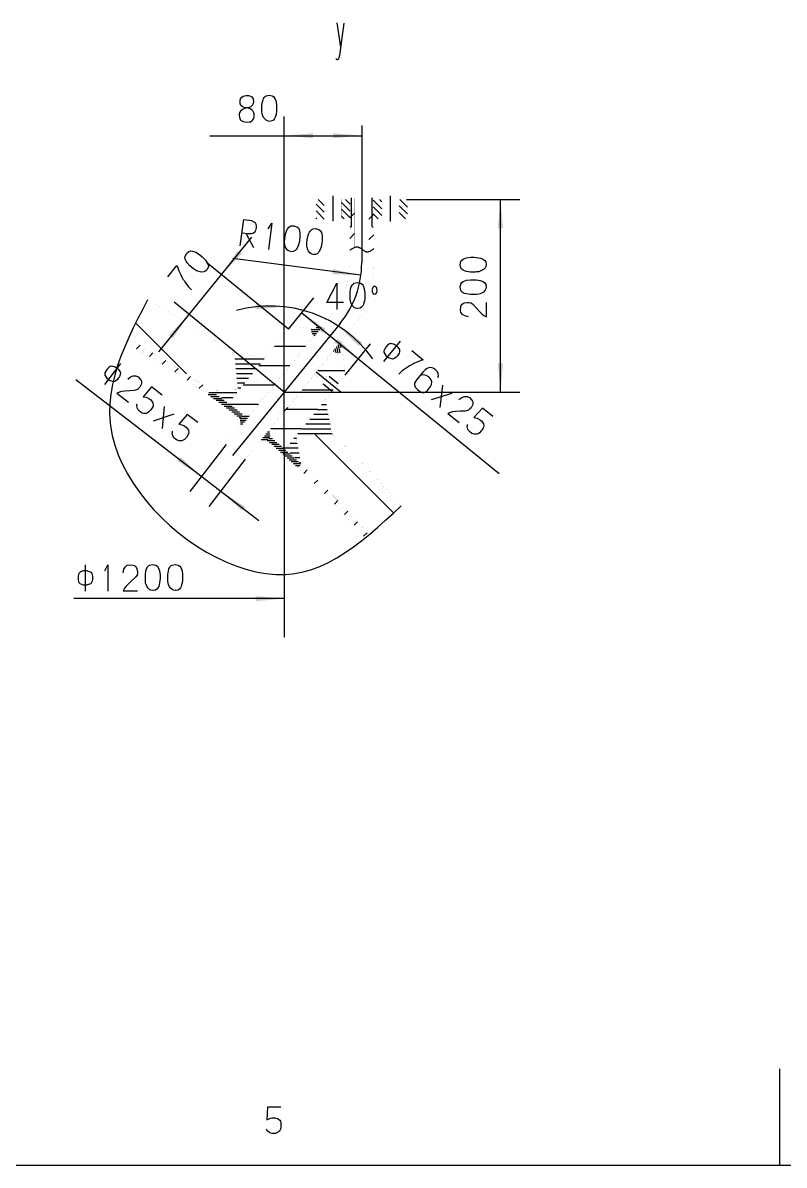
# Model space of a CAD drawing. Extents: x 0 to 8410, y 0 to 11890.
# Drawn here: x 4470 to 5261, y 0 to 1186 of the extents above; entities that cross this region are included whole.
import ezdxf

# ---------------------------------------------------------------- set-up
doc = ezdxf.new("R2010")
doc.units = 0
doc.header["$MEASUREMENT"] = 0
for name, color, linetype in [('6', 7, 'Continuous'), ('7', 7, 'Continuous'), ('8', 7, 'Continuous')]:
    doc.layers.add(name, color=color, linetype=linetype)

# ---------------------------------------------------------------- blocks, each defined once
blk = doc.blocks.new('BLKENT260')
at = {"layer": '6', "color": 1, "linetype": 'Continuous'}
for p, q in [((4868.86, 1002.89), (4986.52, 1002.89)), ((4966.52, 802.886), (4966.52, 1002.89)), ((4947.4, 802.886), (4986.52, 802.886))]:
    blk.add_line(p, q, dxfattribs=at)
at = {"layer": '6', "color": 2, "linetype": 'Continuous'}
for p, q in [((4924.52, 935.015), (4925.22, 938.309)), ((4925.22, 938.309), (4926.2, 939.956)), ((4926.2, 939.956), (4927.74, 940.963)), ((4927.74, 940.963), (4931.1, 942.244)), ((4931.1, 942.244), (4935.58, 942.793)), ((4935.58, 942.793), (4939.22, 942.793)), ((4939.22, 942.793), (4941.18, 942.701)), ((4941.18, 942.701), (4943.7, 942.335)), ((4943.7, 942.335), (4945.52, 941.878)), ((4945.52, 941.878), (4947.34, 941.329)), ((4947.34, 941.329), (4948.74, 940.597)), ((4948.74, 940.597), (4950.28, 939.499)), ((4950.28, 939.499), (4951.12, 937.943)), ((4951.12, 937.943), (4951.68, 935.472)), ((4925.22, 931.904), (4924.52, 935.015)), ((4925.78, 930.989), (4925.22, 931.904)), ((4926.76, 929.982), (4925.78, 930.989)), ((4927.88, 929.342), (4926.76, 929.982)), ((4929.14, 928.701), (4927.88, 929.342)), ((4931.24, 928.061), (4929.14, 928.701)), ((4935.3, 927.512), (4931.24, 928.061)), ((4940.2, 927.512), (4935.3, 927.512)), ((4941.6, 927.603), (4940.2, 927.512)), ((4943.98, 927.786), (4941.6, 927.603)), ((4945.24, 928.244), (4943.98, 927.786)), ((4947.62, 929.342), (4945.24, 928.244)), ((4948.74, 930.074), (4947.62, 929.342)), ((4950.42, 931.904), (4948.74, 930.074)), ((4951.26, 933.276), (4950.42, 931.904)), ((4951.68, 935.106), (4951.26, 933.276)), ((4924.52, 911.682), (4925.22, 914.976)), ((4925.22, 914.976), (4926.2, 916.623)), ((4926.2, 916.623), (4927.74, 917.629)), ((4927.74, 917.629), (4931.1, 918.91)), ((4931.1, 918.91), (4935.58, 919.459)), ((4935.58, 919.459), (4939.22, 919.459)), ((4939.22, 919.459), (4941.18, 919.368)), ((4941.18, 919.368), (4943.7, 919.002)), ((4943.7, 919.002), (4945.52, 918.544)), ((4945.52, 918.544), (4947.34, 917.995)), ((4947.34, 917.995), (4948.74, 917.263)), ((4948.74, 917.263), (4950.28, 916.165)), ((4950.28, 916.165), (4951.12, 914.61)), ((4951.12, 914.61), (4951.68, 912.139)), ((4925.22, 908.57), (4924.52, 911.682)), ((4925.78, 907.655), (4925.22, 908.57)), ((4926.76, 906.649), (4925.78, 907.655)), ((4927.88, 906.008), (4926.76, 906.649)), ((4929.14, 905.368), (4927.88, 906.008)), ((4931.24, 904.727), (4929.14, 905.368)), ((4935.3, 904.178), (4931.24, 904.727)), ((4940.2, 904.178), (4935.3, 904.178)), ((4941.6, 904.27), (4940.2, 904.178)), ((4943.98, 904.453), (4941.6, 904.27)), ((4945.24, 904.91), (4943.98, 904.453)), ((4947.62, 906.008), (4945.24, 904.91)), ((4948.74, 906.74), (4947.62, 906.008)), ((4950.42, 908.57), (4948.74, 906.74)), ((4951.26, 909.943), (4950.42, 908.57)), ((4951.68, 911.773), (4951.26, 909.943)), ((4924.8, 888.074), (4925.22, 891.185)), ((4925.22, 891.185), (4925.78, 892.832)), ((4925.78, 892.832), (4926.76, 894.021)), ((4926.76, 894.021), (4927.88, 894.845)), ((4927.88, 894.845), (4929, 895.394)), ((4929, 895.394), (4932.08, 896.034)), ((4932.08, 896.034), (4933.76, 895.851)), ((4933.76, 895.851), (4935.72, 895.485)), ((4935.72, 895.485), (4937.54, 894.387)), ((4937.54, 894.387), (4938.52, 893.381)), ((4938.52, 893.381), (4941.6, 889.904)), ((4941.6, 889.904), (4944.96, 886.244)), ((4951.82, 880.936), (4951.82, 896.034)), ((4925.36, 885.42), (4924.8, 888.074)), ((4927.18, 883.316), (4925.36, 885.42)), ((4929.56, 881.851), (4927.18, 883.316)), ((4933.34, 880.936), (4929.56, 881.851)), ((4944.96, 886.244), (4947.48, 883.773)), ((4947.48, 883.773), (4949.3, 882.4)), ((4949.3, 882.4), (4951.82, 880.936))]:
    blk.add_line(p, q, dxfattribs=at)
at = {"layer": '6', "color": 1, "linetype": 'Continuous'}
for points in [[(4966.52, 1002.89), (4969.14, 972.999), (4963.91, 972.999)], [(4966.52, 802.886), (4963.91, 832.772), (4969.14, 832.772)]]:
    blk.add_solid(points, dxfattribs=at)
blk = doc.blocks.new('BLKENT261')
at = {"layer": '6', "color": 2, "linetype": 'Continuous'}
for p, q in [((4696.12, 954.857), (4699.71, 982.203)), ((4699.71, 982.203), (4705.32, 981.326)), ((4705.32, 981.326), (4707.75, 980.865)), ((4707.75, 980.865), (4710.38, 979.814)), ((4710.38, 979.814), (4711.56, 978.953)), ((4711.56, 978.953), (4712.01, 978.188)), ((4712.01, 978.188), (4712.39, 976.867)), ((4712.39, 976.867), (4712.66, 975.42)), ((4712.66, 973.302), (4712.39, 971.926)), ((4712.66, 975.42), (4712.66, 973.302)), ((4725, 972.389), (4728.91, 978.23)), ((4728.91, 978.23), (4725.34, 951.024)), ((4744.96, 971.887), (4745.76, 973.053)), ((4745.76, 973.053), (4746.54, 974.08)), ((4746.54, 974.08), (4747.67, 974.921)), ((4747.67, 974.921), (4748.65, 975.357)), ((4748.65, 975.357), (4751.82, 975.646)), ((4751.82, 975.646), (4755, 974.524)), ((4755, 974.524), (4756.5, 973.338)), ((4756.5, 973.338), (4757.3, 971.68)), ((4704.19, 967.072), (4698.31, 967.985)), ((4702.44, 967.159), (4709.99, 952.897)), ((4707.34, 967.222), (4704.19, 967.072)), ((4707.72, 967.314), (4707.34, 967.222)), ((4709.16, 967.69), (4707.72, 967.314)), ((4710.16, 968.265), (4709.16, 967.69)), ((4710.79, 968.888), (4710.16, 968.265)), ((4711.55, 969.776), (4710.79, 968.888)), ((4712.04, 970.7), (4711.55, 969.776)), ((4712.39, 971.926), (4712.04, 970.7)), ((4742.25, 959.676), (4742.34, 961.076)), ((4742.34, 961.076), (4742.98, 965.934)), ((4742.98, 965.934), (4744.05, 969.888)), ((4744.05, 969.888), (4744.96, 971.887)), ((4757.3, 971.68), (4758.13, 968.182)), ((4758.1, 963.668), (4757.62, 960.059)), ((4758.13, 968.182), (4758.1, 963.668)), ((4765.48, 958.04), (4766.12, 962.898)), ((4766.12, 962.898), (4767.19, 966.852)), ((4767.19, 966.852), (4768.1, 968.851)), ((4768.1, 968.851), (4768.9, 970.017)), ((4768.9, 970.017), (4769.68, 971.044)), ((4769.68, 971.044), (4770.8, 971.885)), ((4770.8, 971.885), (4771.78, 972.321)), ((4771.78, 972.321), (4774.96, 972.61)), ((4774.96, 972.61), (4778.13, 971.488)), ((4778.13, 971.488), (4779.64, 970.302)), ((4779.64, 970.302), (4780.44, 968.644)), ((4780.44, 968.644), (4781.27, 965.146)), ((4781.27, 965.146), (4781.23, 960.632)), ((4742.12, 957.292), (4742.25, 959.676)), ((4742.41, 955.984), (4742.12, 957.292)), ((4743.19, 953.481), (4742.41, 955.984)), ((4743.77, 952.275), (4743.19, 953.481)), ((4745.37, 950.371), (4743.77, 952.275)), ((4746.62, 949.36), (4745.37, 950.371)), ((4748.38, 948.705), (4746.62, 949.36)), ((4752.92, 949.522), (4751.27, 948.892)), ((4754.21, 950.906), (4752.92, 949.522)), ((4755.11, 952.199), (4754.21, 950.906)), ((4755.9, 953.932), (4755.11, 952.199)), ((4756.59, 955.677), (4755.9, 953.932)), ((4757.28, 958.128), (4756.59, 955.677)), ((4757.62, 960.059), (4757.28, 958.128)), ((4765.26, 954.256), (4765.39, 956.64)), ((4765.55, 952.948), (4765.26, 954.256)), ((4765.39, 956.64), (4765.48, 958.04)), ((4766.33, 950.445), (4765.55, 952.948)), ((4766.91, 949.239), (4766.33, 950.445)), ((4768.5, 947.335), (4766.91, 949.239)), ((4778.25, 949.163), (4777.34, 947.87)), ((4779.03, 950.896), (4778.25, 949.163)), ((4779.72, 952.641), (4779.03, 950.896)), ((4780.41, 955.092), (4779.72, 952.641)), ((4780.76, 957.023), (4780.41, 955.092)), ((4781.23, 960.632), (4780.76, 957.023)), ((4751.27, 948.892), (4748.74, 948.658)), ((4769.76, 946.324), (4768.5, 947.335)), ((4771.52, 945.669), (4769.76, 946.324)), ((4774.4, 945.855), (4771.88, 945.622)), ((4776.05, 946.486), (4774.4, 945.855)), ((4777.34, 947.87), (4776.05, 946.486))]:
    blk.add_line(p, q, dxfattribs=at)
at = {"layer": '6', "color": 1, "linetype": 'Continuous'}
blk.add_line((4821.5, 924.142), (4688.48, 941.599), dxfattribs=at)
blk.add_solid([(4821.5, 924.142), (4791.53, 925.439), (4792.21, 930.623)], dxfattribs=at)
blk = doc.blocks.new('BLKENT262')
at = {"layer": '6', "color": 1, "linetype": 'Continuous'}
blk.add_line((4741.94, 854.152), (4741.94, 921.415), dxfattribs=at)
at = {"layer": '6', "color": 2, "linetype": 'Continuous'}
for p, q in [((4786.1, 895.958), (4796.35, 915.838)), ((4796.35, 915.838), (4796.35, 888.678)), ((4812.08, 913.318), (4812.72, 914.438)), ((4812.72, 914.438), (4813.73, 915.418)), ((4813.73, 915.418), (4814.65, 915.978)), ((4814.65, 915.978), (4817.76, 916.678)), ((4817.76, 916.678), (4821.05, 915.978)), ((4821.05, 915.978), (4822.7, 914.998)), ((4822.7, 914.998), (4823.7, 913.458)), ((4823.7, 913.458), (4824.99, 910.098)), ((4810.25, 905.898), (4810.8, 909.958)), ((4810.25, 900.998), (4810.25, 905.898)), ((4810.8, 909.958), (4811.44, 912.058)), ((4811.44, 912.058), (4812.08, 913.318)), ((4824.99, 910.098), (4825.53, 905.618)), ((4825.53, 901.978), (4825.44, 900.018)), ((4825.53, 905.618), (4825.53, 901.978)), ((4833.22, 909.538), (4833.31, 907.438)), ((4833.86, 911.498), (4833.31, 909.818)), ((4833.31, 907.438), (4833.5, 906.318)), ((4833.5, 906.318), (4833.77, 905.758)), ((4833.77, 905.758), (4834.32, 904.918)), ((4834.96, 912.478), (4833.86, 911.498)), ((4834.32, 904.918), (4835.51, 904.358)), ((4836.79, 912.338), (4834.96, 912.478)), ((4835.51, 904.358), (4836.97, 904.778)), ((4837.52, 911.498), (4836.79, 912.338)), ((4836.97, 904.778), (4837.98, 906.318)), ((4837.98, 910.378), (4837.52, 911.498)), ((4838.25, 908.278), (4837.98, 910.378)), ((4837.98, 906.318), (4838.25, 908.278)), ((4803.39, 895.958), (4786.1, 895.958)), ((4810.35, 899.598), (4810.25, 900.998)), ((4810.53, 897.218), (4810.35, 899.598)), ((4810.99, 895.958), (4810.53, 897.218)), ((4812.08, 893.578), (4810.99, 895.958)), ((4812.82, 892.458), (4812.08, 893.578)), ((4814.65, 890.778), (4812.82, 892.458)), ((4816.02, 889.938), (4814.65, 890.778)), ((4817.85, 889.518), (4816.02, 889.938)), ((4820.69, 890.078), (4818.21, 889.518)), ((4822.24, 890.918), (4820.69, 890.078)), ((4823.34, 892.458), (4822.24, 890.918)), ((4824.07, 893.858), (4823.34, 892.458)), ((4824.62, 895.678), (4824.07, 893.858)), ((4825.08, 897.498), (4824.62, 895.678)), ((4825.44, 900.018), (4825.08, 897.498))]:
    blk.add_line(p, q, dxfattribs=at)
at = {"layer": '6', "color": 1, "linetype": 'Continuous'}
blk.add_arc((4727.17, 761.34), 130.911, 35.4279, 105.405, dxfattribs=at)
for points in [[(4741.94, 891.415), (4712.05, 888.8), (4712.05, 894.029)], [(4797.87, 871.517), (4822.69, 854.668), (4819.39, 850.613)]]:
    blk.add_solid(points, dxfattribs=at)
blk = doc.blocks.new('BLKENT263')
at = {"layer": '6', "color": 2, "linetype": 'Continuous'}
for p, q in [((4571.89, 832.631), (4555.07, 810.776)), ((4555.53, 822.784), (4555.4, 822.006)), ((4555.4, 822.006), (4555.44, 820.56)), ((4555.44, 820.56), (4557.41, 817.274)), ((4556.45, 824.727), (4555.53, 822.784)), ((4557.58, 826.336), (4556.45, 824.727)), ((4558.84, 827.833), (4557.58, 826.336)), ((4560.07, 828.83), (4558.84, 827.833)), ((4560.88, 829.273), (4560.07, 828.83)), ((4561.51, 829.493), (4560.88, 829.273)), ((4562.76, 829.767), (4561.51, 829.493)), ((4566.29, 828.811), (4562.76, 829.767)), ((4569.63, 826.244), (4566.29, 828.811)), ((4570.59, 818.791), (4569.47, 817.182)), ((4569.63, 826.244), (4571.36, 823.848)), ((4571.23, 820.068), (4570.59, 818.791)), ((4571.55, 821.234), (4571.23, 820.068)), ((4571.36, 823.848), (4571.68, 822.902)), ((4571.68, 822.902), (4571.55, 821.234)), ((4579.22, 816.207), (4582.25, 818.644)), ((4582.25, 818.644), (4584.87, 819.637)), ((4584.87, 819.637), (4587.64, 819.795)), ((4587.64, 819.795), (4590.09, 818.62)), ((4590.09, 818.62), (4592.3, 816.39)), ((4557.41, 817.274), (4560.75, 814.706)), ((4564.34, 813.528), (4560.75, 814.706)), ((4565.84, 813.968), (4564.34, 813.528)), ((4567.04, 814.632), (4565.84, 813.968)), ((4568.2, 815.685), (4567.04, 814.632)), ((4569.47, 817.182), (4568.2, 815.685)), ((4590.79, 806.776), (4589.3, 805.446)), ((4591.96, 807.996), (4590.79, 806.776)), ((4593.33, 810.827), (4591.96, 807.996)), ((4592.3, 816.39), (4593.26, 814.941)), ((4593.26, 814.941), (4593.61, 813.439)), ((4593.58, 812.049), (4593.33, 810.827)), ((4593.61, 813.439), (4593.58, 812.049)), ((4603.95, 808.126), (4595.26, 798.034)), ((4614.97, 799.642), (4603.95, 808.126)), ((4570.65, 802.667), (4567.95, 801.563)), ((4567.95, 801.563), (4579.91, 792.354)), ((4572.85, 803.272), (4570.65, 802.667)), ((4576.34, 803.762), (4572.85, 803.272)), ((4581.29, 804.192), (4576.34, 803.762)), ((4585.92, 804.511), (4581.29, 804.192)), ((4587.32, 804.674), (4585.92, 804.511)), ((4589.3, 805.446), (4587.32, 804.674)), ((4595.26, 798.034), (4598.59, 797.412)), ((4598.59, 797.412), (4601.19, 796.292)), ((4601.19, 796.292), (4603.29, 794.674)), ((4588.62, 788.658), (4588.85, 789.714)), ((4589.25, 785.876), (4588.62, 788.658)), ((4588.85, 789.714), (4588.93, 790.714)), ((4590.13, 784.317), (4589.25, 785.876)), ((4591.04, 783.258), (4590.13, 784.317)), ((4593.65, 781.248), (4591.04, 783.258)), ((4603.26, 784.277), (4601.33, 782.226)), ((4604.82, 786.607), (4603.26, 784.277)), ((4603.29, 794.674), (4605.37, 791.665)), ((4605.56, 788.162), (4604.82, 786.607)), ((4605.37, 791.665), (4605.82, 789.551)), ((4605.82, 789.551), (4605.56, 788.162)), ((4615.52, 764.948), (4617.6, 787.903)), ((4596.06, 780.629), (4593.65, 781.248)), ((4598.45, 780.733), (4596.06, 780.629)), ((4599.96, 781.34), (4598.45, 780.733)), ((4601.33, 782.226), (4599.96, 781.34)), ((4605.98, 772.816), (4627.52, 780.089)), ((4640.93, 779.66), (4632.24, 769.567)), ((4651.95, 771.175), (4640.93, 779.66)), ((4625.6, 760.191), (4625.83, 761.247)), ((4626.23, 757.41), (4625.6, 760.191)), ((4625.83, 761.247), (4625.91, 762.247)), ((4632.24, 769.567), (4635.57, 768.945)), ((4635.57, 768.945), (4638.17, 767.826)), ((4638.17, 767.826), (4640.27, 766.207)), ((4640.27, 766.207), (4642.35, 763.198)), ((4642.54, 759.695), (4641.8, 758.141)), ((4642.35, 763.198), (4642.8, 761.084)), ((4642.8, 761.084), (4642.54, 759.695)), ((4627.1, 755.85), (4626.23, 757.41)), ((4628.02, 754.791), (4627.1, 755.85)), ((4630.63, 752.782), (4628.02, 754.791)), ((4633.04, 752.163), (4630.63, 752.782)), ((4635.43, 752.267), (4633.04, 752.163)), ((4636.94, 752.874), (4635.43, 752.267)), ((4638.31, 753.759), (4636.94, 752.874)), ((4640.24, 755.81), (4638.31, 753.759)), ((4641.8, 758.141), (4640.24, 755.81))]:
    blk.add_line(p, q, dxfattribs=at)
at = {"layer": '6', "color": 1, "linetype": 'Continuous'}
for p, q in [((4525.2, 815.922), (4715.39, 669.516)), ((4681.51, 748.478), (4643.75, 699.424)), ((4701.33, 733.221), (4663.57, 684.167))]:
    blk.add_line(p, q, dxfattribs=at)
for points in [[(4655.95, 715.272), (4630.67, 731.431), (4633.86, 735.574)], [(4675.77, 700.016), (4701.04, 683.857), (4697.85, 679.713)]]:
    blk.add_solid(points, dxfattribs=at)
blk = doc.blocks.new('BLKENT264')
at = {"layer": '6', "color": 1, "linetype": 'Continuous'}
for p, q in [((4741.94, 737.284), (4741.94, 548.336)), ((4741.94, 588.336), (4523.39, 588.336))]:
    blk.add_line(p, q, dxfattribs=at)
at = {"layer": '6', "color": 2, "linetype": 'Continuous'}
for p, q in [((4533.09, 617.116), (4529.71, 615.716)), ((4537.3, 617.116), (4533.09, 617.116)), ((4535.2, 623.556), (4535.2, 595.976)), ((4537.3, 617.116), (4540.14, 616.276)), ((4555.6, 617.116), (4558.71, 623.416)), ((4558.71, 623.416), (4558.71, 595.976)), ((4574.36, 615.016), (4575.27, 618.796)), ((4575.27, 618.796), (4576.74, 621.176)), ((4576.74, 621.176), (4578.84, 622.996)), ((4578.84, 622.996), (4581.5, 623.556)), ((4581.5, 623.556), (4584.61, 623.136)), ((4584.61, 623.136), (4586.25, 622.576)), ((4586.25, 622.576), (4587.44, 621.596)), ((4587.44, 621.596), (4588.27, 620.476)), ((4588.27, 620.476), (4588.82, 619.356)), ((4588.82, 619.356), (4589.46, 616.276)), ((4597.6, 613.056), (4598.15, 617.116)), ((4598.15, 617.116), (4598.79, 619.216)), ((4598.79, 619.216), (4599.43, 620.476)), ((4599.43, 620.476), (4600.07, 621.596)), ((4600.07, 621.596), (4601.08, 622.576)), ((4601.08, 622.576), (4601.99, 623.136)), ((4601.99, 623.136), (4605.1, 623.836)), ((4605.1, 623.836), (4608.4, 623.136)), ((4608.4, 623.136), (4610.05, 622.156)), ((4610.05, 622.156), (4611.05, 620.616)), ((4611.05, 620.616), (4612.33, 617.256)), ((4612.33, 617.256), (4612.88, 612.776)), ((4620.93, 613.056), (4621.48, 617.116)), ((4621.48, 617.116), (4622.12, 619.216)), ((4622.12, 619.216), (4622.76, 620.476)), ((4622.76, 620.476), (4623.4, 621.596)), ((4623.4, 621.596), (4624.41, 622.576)), ((4624.41, 622.576), (4625.33, 623.136)), ((4625.33, 623.136), (4628.44, 623.836)), ((4628.44, 623.836), (4631.73, 623.136)), ((4631.73, 623.136), (4633.38, 622.156)), ((4633.38, 622.156), (4634.39, 620.616)), ((4634.39, 620.616), (4635.67, 617.256)), ((4635.67, 617.256), (4636.22, 612.776)), ((4527.78, 611.796), (4527.69, 609.836)), ((4527.69, 609.836), (4527.78, 607.876)), ((4528.15, 613.336), (4527.78, 611.796)), ((4527.78, 607.876), (4528.24, 605.776)), ((4528.52, 614.176), (4528.15, 613.336)), ((4528.24, 605.776), (4528.61, 605.076)), ((4528.88, 614.736), (4528.52, 614.176)), ((4528.61, 605.076), (4529.52, 603.956)), ((4529.71, 615.716), (4528.88, 614.736)), ((4540.14, 616.276), (4540.96, 615.716)), ((4541.78, 605.076), (4540.87, 603.816)), ((4540.96, 615.716), (4541.88, 614.316)), ((4542.33, 606.336), (4541.78, 605.076)), ((4541.88, 614.316), (4542.33, 613.196)), ((4542.33, 613.196), (4542.61, 611.796)), ((4542.61, 607.876), (4542.33, 606.336)), ((4542.61, 611.796), (4542.7, 609.836)), ((4542.7, 609.836), (4542.61, 607.876)), ((4583.33, 606.756), (4579.67, 603.396)), ((4586.8, 609.836), (4583.33, 606.756)), ((4587.81, 610.816), (4586.8, 609.836)), ((4588.91, 612.636), (4587.81, 610.816)), ((4589.27, 614.596), (4588.91, 612.636)), ((4589.46, 616.276), (4589.27, 614.596)), ((4597.6, 608.156), (4597.6, 613.056)), ((4597.69, 606.756), (4597.6, 608.156)), ((4597.88, 604.376), (4597.69, 606.756)), ((4612.79, 607.176), (4612.42, 604.656)), ((4612.88, 609.136), (4612.79, 607.176)), ((4612.88, 612.776), (4612.88, 609.136)), ((4620.93, 608.156), (4620.93, 613.056)), ((4621.03, 606.756), (4620.93, 608.156)), ((4621.21, 604.376), (4621.03, 606.756)), ((4636.12, 607.176), (4635.76, 604.656)), ((4636.22, 609.136), (4636.12, 607.176)), ((4636.22, 612.776), (4636.22, 609.136)), ((4529.52, 603.956), (4533.09, 602.556)), ((4533.09, 602.556), (4537.3, 602.556)), ((4540.87, 603.816), (4537.3, 602.556)), ((4575.82, 599.056), (4574.36, 596.536)), ((4574.36, 596.536), (4589.46, 596.536)), ((4577.2, 600.876), (4575.82, 599.056)), ((4579.67, 603.396), (4577.2, 600.876)), ((4598.33, 603.116), (4597.88, 604.376)), ((4599.43, 600.736), (4598.33, 603.116)), ((4600.16, 599.616), (4599.43, 600.736)), ((4601.99, 597.936), (4600.16, 599.616)), ((4603.37, 597.096), (4601.99, 597.936)), ((4605.2, 596.676), (4603.37, 597.096)), ((4608.03, 597.236), (4605.56, 596.676)), ((4609.59, 598.076), (4608.03, 597.236)), ((4610.69, 599.616), (4609.59, 598.076)), ((4611.42, 601.016), (4610.69, 599.616)), ((4611.97, 602.836), (4611.42, 601.016)), ((4612.42, 604.656), (4611.97, 602.836)), ((4621.67, 603.116), (4621.21, 604.376)), ((4622.76, 600.736), (4621.67, 603.116)), ((4623.5, 599.616), (4622.76, 600.736)), ((4625.33, 597.936), (4623.5, 599.616)), ((4626.7, 597.096), (4625.33, 597.936)), ((4628.53, 596.676), (4626.7, 597.096)), ((4631.37, 597.236), (4628.89, 596.676)), ((4632.92, 598.076), (4631.37, 597.236)), ((4634.02, 599.616), (4632.92, 598.076)), ((4634.75, 601.016), (4634.02, 599.616)), ((4635.3, 602.836), (4634.75, 601.016)), ((4635.76, 604.656), (4635.3, 602.836))]:
    blk.add_line(p, q, dxfattribs=at)
at = {"layer": '6', "color": 1, "linetype": 'Continuous'}
blk.add_solid([(4741.94, 588.336), (4712.05, 585.722), (4712.05, 590.951)], dxfattribs=at)
blk = doc.blocks.new('BLKENT265')
at = {"layer": '6', "color": 1, "linetype": 'Continuous'}
for p, q in [((4611.42, 844.733), (4708.29, 963.653)), ((4746.21, 868.275), (4661.21, 937.519)), ((4672.78, 859.237), (4627.49, 896.13))]:
    blk.add_line(p, q, dxfattribs=at)
at = {"layer": '6', "color": 2, "linetype": 'Continuous'}
for p, q in [((4642.84, 948.696), (4644.64, 949.354)), ((4644.64, 949.354), (4646.47, 949.162)), ((4646.47, 949.162), (4649.88, 948.033)), ((4638.65, 942.667), (4638.79, 943.73)), ((4638.78, 941.267), (4638.65, 942.667)), ((4639.24, 940.063), (4638.78, 941.267)), ((4638.79, 943.73), (4640.22, 946.584)), ((4639.81, 938.771), (4639.24, 940.063)), ((4641.03, 936.948), (4639.81, 938.771)), ((4640.22, 946.584), (4642.84, 948.696)), ((4649.88, 948.033), (4653.7, 945.629)), ((4653.7, 945.629), (4656.53, 943.33)), ((4656.53, 943.33), (4657.99, 942.021)), ((4657.99, 942.021), (4659.71, 940.146)), ((4659.71, 940.146), (4660.83, 938.642)), ((4660.83, 938.642), (4661.9, 937.066)), ((4620.9, 922.428), (4630.44, 934.134)), ((4630.44, 934.134), (4631.26, 931.815)), ((4631.26, 931.815), (4632.44, 928.84)), ((4632.44, 928.84), (4634.31, 924.485)), ((4643.84, 933.958), (4641.03, 936.948)), ((4647.63, 930.863), (4643.84, 933.958)), ((4648.78, 930.05), (4647.63, 930.863)), ((4650.74, 928.689), (4648.78, 930.05)), ((4652, 928.248), (4650.74, 928.689)), ((4654.54, 927.596), (4652, 928.248)), ((4655.87, 927.456), (4654.54, 927.596)), ((4658.33, 927.814), (4655.87, 927.456)), ((4659.85, 928.348), (4658.33, 927.814)), ((4661.33, 929.501), (4659.85, 928.348)), ((4662.69, 932.054), (4661.56, 929.785)), ((4661.9, 937.066), (4662.52, 935.615)), ((4662.52, 935.615), (4663.02, 933.791)), ((4663.02, 933.791), (4662.69, 932.054)), ((4634.31, 924.485), (4635.94, 921.387)), ((4635.94, 921.387), (4636.68, 920.077)), ((4636.68, 920.077), (4637.8, 918.573)), ((4637.8, 918.573), (4639.13, 916.431)), ((4639.13, 916.431), (4640.63, 914.502)), ((4640.63, 914.502), (4642.13, 912.574)), ((4642.13, 912.574), (4645.46, 908.911))]:
    blk.add_line(p, q, dxfattribs=at)
at = {"layer": '6', "color": 1, "linetype": 'Continuous'}
for points in [[(4676.71, 924.887), (4693.56, 949.709), (4697.62, 946.406)], [(4643, 883.498), (4626.15, 858.676), (4622.09, 861.979)]]:
    blk.add_solid(points, dxfattribs=at)
blk = doc.blocks.new('BLKENT266')
at = {"layer": '6', "color": 2, "linetype": 'Continuous'}
for p, q in [((4695.95, 1105.64), (4696.41, 1107.46)), ((4695.95, 1104.66), (4695.95, 1105.64)), ((4696.14, 1102.42), (4695.95, 1104.66)), ((4696.41, 1107.46), (4697.69, 1109.14)), ((4697.69, 1109.14), (4699.34, 1110.26)), ((4699.34, 1110.26), (4701.9, 1110.96)), ((4701.9, 1110.96), (4704.65, 1110.82)), ((4704.65, 1110.82), (4706.93, 1110.26)), ((4706.93, 1110.26), (4708.03, 1109.56)), ((4708.03, 1109.56), (4709.04, 1108.3)), ((4709.04, 1108.3), (4709.5, 1107.32)), ((4709.5, 1107.32), (4709.77, 1104.38)), ((4709.77, 1104.38), (4709.5, 1102.42)), ((4718.65, 1100.32), (4719.2, 1104.38)), ((4719.2, 1104.38), (4719.84, 1106.48)), ((4719.84, 1106.48), (4720.48, 1107.74)), ((4720.48, 1107.74), (4721.12, 1108.86)), ((4721.12, 1108.86), (4722.12, 1109.84)), ((4722.12, 1109.84), (4723.04, 1110.4)), ((4723.04, 1110.4), (4726.15, 1111.1)), ((4726.15, 1111.1), (4729.44, 1110.4)), ((4729.44, 1110.4), (4731.09, 1109.42)), ((4731.09, 1109.42), (4732.1, 1107.88)), ((4732.1, 1107.88), (4733.38, 1104.52)), ((4733.38, 1104.52), (4733.93, 1100.04)), ((4695.4, 1092.48), (4695.13, 1091.36)), ((4695.86, 1093.46), (4695.4, 1092.48)), ((4696.87, 1095.28), (4695.86, 1093.46)), ((4696.87, 1100.6), (4696.14, 1102.42)), ((4698.15, 1099.34), (4696.87, 1100.6)), ((4698.15, 1096.12), (4696.87, 1095.28)), ((4700.25, 1098.36), (4698.15, 1099.34)), ((4699.06, 1096.68), (4698.15, 1096.12)), ((4700.8, 1097.38), (4699.06, 1096.68)), ((4702.63, 1097.94), (4700.25, 1098.36)), ((4704.19, 1098.08), (4700.8, 1097.38)), ((4706.38, 1096.82), (4703.27, 1097.94)), ((4705.47, 1098.36), (4704.19, 1098.08)), ((4707.21, 1099.2), (4705.47, 1098.36)), ((4708.03, 1096.12), (4706.38, 1096.82)), ((4708.67, 1100.6), (4707.21, 1099.2)), ((4709.13, 1094.86), (4708.03, 1096.12)), ((4709.5, 1102.42), (4708.67, 1100.6)), ((4710.41, 1092.9), (4709.13, 1094.86)), ((4710.59, 1091.64), (4710.41, 1092.9)), ((4710.59, 1089.82), (4710.59, 1091.64)), ((4718.65, 1095.42), (4718.65, 1100.32)), ((4718.74, 1094.02), (4718.65, 1095.42)), ((4718.92, 1091.64), (4718.74, 1094.02)), ((4719.38, 1090.38), (4718.92, 1091.64)), ((4733.47, 1091.92), (4733.01, 1090.1)), ((4733.84, 1094.44), (4733.47, 1091.92)), ((4733.93, 1096.4), (4733.84, 1094.44)), ((4733.93, 1100.04), (4733.93, 1096.4)), ((4695.13, 1091.36), (4695.13, 1090.1)), ((4695.13, 1090.1), (4695.22, 1088.56)), ((4695.22, 1088.56), (4695.59, 1087.02)), ((4695.59, 1087.02), (4696.14, 1086.04)), ((4696.14, 1086.04), (4696.78, 1085.2)), ((4696.78, 1085.2), (4697.87, 1084.5)), ((4697.87, 1084.5), (4699.43, 1083.8)), ((4699.43, 1083.8), (4700.99, 1083.38)), ((4700.99, 1083.38), (4703.09, 1083.1)), ((4703.09, 1083.1), (4705.65, 1083.52)), ((4705.65, 1083.52), (4706.66, 1083.66)), ((4706.66, 1083.66), (4708.03, 1084.5)), ((4708.03, 1084.5), (4708.95, 1085.06)), ((4708.95, 1085.06), (4709.4, 1085.62)), ((4709.4, 1085.62), (4710.04, 1086.74)), ((4710.04, 1086.74), (4710.59, 1088.14)), ((4710.59, 1088.14), (4710.59, 1089.82)), ((4720.48, 1088), (4719.38, 1090.38)), ((4721.21, 1086.88), (4720.48, 1088)), ((4723.04, 1085.2), (4721.21, 1086.88)), ((4724.41, 1084.36), (4723.04, 1085.2)), ((4726.24, 1083.94), (4724.41, 1084.36)), ((4729.08, 1084.5), (4726.61, 1083.94)), ((4730.63, 1085.34), (4729.08, 1084.5)), ((4731.73, 1086.88), (4730.63, 1085.34)), ((4732.46, 1088.28), (4731.73, 1086.88)), ((4733.01, 1090.1), (4732.46, 1088.28))]:
    blk.add_line(p, q, dxfattribs=at)
at = {"layer": '6', "color": 1, "linetype": 'Continuous'}
for p, q in [((4741.94, 854.15), (4741.94, 1089.1)), ((4822.35, 1079.57), (4822.35, 1049.1)), ((4664.44, 1069.1), (4822.35, 1069.1))]:
    blk.add_line(p, q, dxfattribs=at)
for points in [[(4741.94, 1069.1), (4771.82, 1071.72), (4771.82, 1066.49)], [(4822.35, 1069.1), (4792.47, 1066.49), (4792.47, 1071.72)]]:
    blk.add_solid(points, dxfattribs=at)
blk = doc.blocks.new('BLKENT267')
at = {"layer": '6', "color": 1, "linetype": 'Continuous'}
for p, q in [((4746.21, 868.275), (4772.69, 900.775)), ((4760.05, 885.269), (4965, 718.326)), ((4805.14, 820.275), (4831.61, 852.775))]:
    blk.add_line(p, q, dxfattribs=at)
at = {"layer": '6', "color": 2, "linetype": 'Continuous'}
for p, q in [((4862.23, 855.845), (4844.82, 834.462)), ((4845.61, 846.452), (4845.45, 845.678)), ((4845.45, 845.678), (4845.46, 844.232)), ((4845.46, 844.232), (4847.34, 840.892)), ((4846.58, 848.369), (4845.61, 846.452)), ((4847.75, 849.946), (4846.58, 848.369)), ((4849.06, 851.408), (4847.75, 849.946)), ((4850.32, 852.371), (4849.06, 851.408)), ((4851.13, 852.791), (4850.32, 852.371)), ((4851.77, 852.994), (4851.13, 852.791)), ((4853.03, 853.234), (4851.77, 852.994)), ((4856.53, 852.181), (4853.03, 853.234)), ((4859.8, 849.523), (4856.53, 852.181)), ((4859.8, 849.523), (4861.47, 847.08)), ((4861.22, 843.305), (4860.55, 842.046)), ((4861.58, 844.463), (4861.22, 843.305)), ((4861.47, 847.08), (4861.75, 846.126)), ((4861.75, 846.126), (4861.58, 844.463)), ((4874.36, 845.963), (4886.07, 836.428)), ((4847.34, 840.892), (4850.6, 838.234)), ((4854.17, 836.957), (4850.6, 838.234)), ((4855.67, 837.356), (4854.17, 836.957)), ((4856.89, 837.986), (4855.67, 837.356)), ((4858.08, 839.007), (4856.89, 837.986)), ((4859.39, 840.469), (4858.08, 839.007)), ((4860.55, 842.046), (4859.39, 840.469)), ((4873.32, 830.921), (4872.01, 830.182)), ((4876.42, 832.551), (4873.32, 830.921)), ((4880.78, 834.42), (4876.42, 832.551)), ((4883.75, 835.609), (4880.78, 834.42)), ((4886.07, 836.428), (4883.75, 835.609)), ((4864.51, 824.738), (4860.85, 821.401)), ((4866.44, 826.236), (4864.51, 824.738)), ((4868.37, 827.735), (4866.44, 826.236)), ((4870.51, 829.06), (4868.37, 827.735)), ((4872.01, 830.182), (4870.51, 829.06)), ((4885.88, 823.585), (4879.51, 815.77)), ((4884.39, 820.46), (4883.19, 819.996)), ((4886.57, 820.671), (4884.39, 820.46)), ((4888.42, 825.843), (4885.88, 823.585)), ((4889.21, 820.146), (4886.57, 820.671)), ((4889.79, 827.081), (4888.42, 825.843)), ((4892.32, 818.16), (4889.21, 820.146)), ((4891.72, 827.856), (4889.79, 827.081)), ((4893.91, 828.234), (4891.72, 827.856)), ((4895.67, 828.07), (4893.91, 828.234)), ((4897.28, 827.297), (4895.67, 828.07)), ((4899.05, 825.852), (4897.28, 827.297)), ((4901.01, 823.902), (4899.05, 825.852)), ((4901.81, 821.986), (4901.01, 823.902)), ((4901.37, 817.828), (4902.02, 819.643)), ((4902.02, 819.643), (4901.81, 821.986)), ((4877.34, 811.942), (4877.2, 809.888)), ((4877.2, 809.888), (4878.19, 807.633)), ((4878.15, 813.809), (4877.34, 811.942)), ((4879.51, 815.77), (4878.15, 813.809)), ((4878.19, 807.633), (4880.43, 805.451)), ((4891.55, 805.779), (4893.94, 808.71)), ((4894.43, 815.537), (4892.32, 818.16)), ((4893.94, 808.71), (4894.93, 810.793)), ((4895.28, 813.397), (4894.43, 815.537)), ((4894.93, 810.793), (4895.28, 813.397)), ((4903.98, 786.988), (4906.69, 809.878)), ((4880.43, 805.451), (4882.35, 803.891)), ((4882.35, 803.891), (4884.97, 802.476)), ((4884.97, 802.476), (4887.29, 802.572)), ((4887.29, 802.572), (4888.9, 803.246)), ((4888.9, 803.246), (4890.32, 804.259)), ((4890.32, 804.259), (4891.55, 805.779)), ((4894.67, 795.115), (4916.4, 801.794)), ((4923.39, 795.017), (4926.48, 797.37)), ((4926.48, 797.37), (4929.12, 798.291)), ((4929.12, 798.291), (4931.9, 798.373)), ((4931.9, 798.373), (4934.31, 797.131)), ((4934.31, 797.131), (4936.46, 794.841)), ((4936.46, 794.841), (4937.38, 793.366)), ((4929.76, 783.142), (4925.12, 782.95)), ((4931.16, 783.266), (4929.76, 783.142)), ((4933.16, 783.983), (4931.16, 783.266)), ((4934.69, 785.272), (4933.16, 783.983)), ((4935.89, 786.459), (4934.69, 785.272)), ((4937.34, 789.251), (4935.89, 786.459)), ((4937.62, 790.467), (4937.34, 789.251)), ((4937.38, 793.366), (4937.69, 791.855)), ((4937.69, 791.855), (4937.62, 790.467)), ((4947.88, 786.26), (4938.91, 776.41)), ((4958.67, 777.476), (4947.88, 786.26)), ((4914.44, 781.718), (4911.72, 780.689)), ((4911.72, 780.689), (4923.42, 771.154)), ((4916.66, 782.263), (4914.44, 781.718)), ((4920.16, 782.656), (4916.66, 782.263)), ((4925.12, 782.95), (4920.16, 782.656)), ((4938.91, 776.41), (4942.23, 775.697)), ((4942.23, 775.697), (4944.8, 774.506)), ((4944.8, 774.506), (4946.86, 772.83)), ((4946.86, 772.83), (4948.85, 769.766)), ((4932.02, 767.22), (4932.28, 768.269)), ((4932.57, 764.422), (4932.02, 767.22)), ((4932.28, 768.269), (4932.39, 769.267)), ((4933.41, 762.839), (4932.57, 764.422)), ((4934.29, 761.755), (4933.41, 762.839)), ((4936.85, 759.675), (4934.29, 761.755)), ((4939.24, 758.99), (4936.85, 759.675)), ((4943.16, 759.594), (4941.63, 759.028)), ((4944.55, 760.441), (4943.16, 759.594)), ((4946.54, 762.438), (4944.55, 760.441)), ((4948.16, 764.725), (4946.54, 762.438)), ((4948.94, 766.259), (4948.16, 764.725)), ((4948.85, 769.766), (4949.24, 767.64)), ((4949.24, 767.64), (4948.94, 766.259)), ((4941.63, 759.028), (4939.24, 758.99))]:
    blk.add_line(p, q, dxfattribs=at)
at = {"layer": '6', "color": 1, "linetype": 'Continuous'}
for points in [[(4760.05, 885.269), (4784.88, 868.421), (4781.57, 864.367)], [(4818.98, 837.269), (4794.16, 854.117), (4797.46, 858.171)]]:
    blk.add_solid(points, dxfattribs=at)
blk = doc.blocks.new('BLKENT571')
at = {"layer": '7', "color": 1, "linetype": 'Continuous'}
for p, q in [((4696.09, 775.786), (4703.76, 775.786)), ((4696.14, 773.787), (4702.14, 773.787)), ((4696.33, 771.787), (4700.52, 771.787)), ((4697.44, 777.787), (4705.38, 777.787)), ((4696.53, 769.786), (4698.91, 769.786))]:
    blk.add_line(p, q, dxfattribs=at)
blk = doc.blocks.new('BLKENT572')
at = {"layer": '7', "color": 1, "linetype": 'Continuous'}
for p, q in [((4722.81, 759.563), (4726.77, 759.563)), ((4724.43, 761.564), (4726.41, 761.564)), ((4717.95, 753.563), (4724.79, 753.563)), ((4719.57, 755.564), (4726.41, 755.564)), ((4721.19, 757.563), (4727.14, 757.563))]:
    blk.add_line(p, q, dxfattribs=at)
blk = doc.blocks.new('BLKENT573')
at = {"layer": '7', "color": 1, "linetype": 'Continuous'}
for p, q in [((4769.95, 867.836), (4778.75, 867.836)), ((4775.1, 869.836), (4780.37, 869.836)), ((4770.23, 865.837), (4777.12, 865.837)), ((4771.02, 863.837), (4775.49, 863.837)), ((4772.61, 861.837), (4773.86, 861.837))]:
    blk.add_line(p, q, dxfattribs=at)
blk = doc.blocks.new('BLKENT574')
at = {"layer": '7', "color": 1, "linetype": 'Continuous'}
for p, q in [((4793.49, 844.827), (4793.24, 846.049)), ((4795.77, 843.675), (4794.87, 848.049)), ((4797.89, 843.306), (4796.5, 850.048)), ((4799.91, 843.429), (4798.13, 852.048)), ((4800.82, 848.881), (4799.76, 854.048))]:
    blk.add_line(p, q, dxfattribs=at)
blk = doc.blocks.new('BLKENT575')
at = {"layer": '7', "color": 1, "linetype": 'Continuous'}
for p, q in [((4783.36, 989.525), (4774.86, 998.025)), ((4783.36, 996.597), (4777.07, 1002.89)), ((4810.36, 990.81), (4801.36, 999.81)), ((4810.36, 997.881), (4805.35, 1002.89)), ((4843.36, 993.165), (4834.36, 1002.17)), ((4843.36, 1000.24), (4840.71, 1002.89)), ((4869.86, 994.949), (4861.92, 1002.89)), ((4783.36, 982.455), (4774.86, 990.955)), ((4810.36, 983.739), (4801.36, 992.739)), ((4804.14, 982.886), (4801.36, 985.668)), ((4843.36, 986.094), (4834.36, 995.094)), ((4839.49, 982.886), (4834.36, 988.023)), ((4869.86, 987.878), (4861.36, 996.379)), ((4867.78, 982.886), (4861.36, 989.307)), ((4775.85, 982.886), (4774.86, 983.885))]:
    blk.add_line(p, q, dxfattribs=at)
blk = doc.blocks.new('BLKENT576')
at = {"layer": '7', "color": 1, "linetype": 'Continuous'}
for p, q in [((4810.36, 984.174), (4814.85, 988.672)), ((4829.85, 982.46), (4834.36, 986.96)), ((4809.85, 962.46), (4814.85, 967.46)), ((4829.85, 961.246), (4834.86, 966.248))]:
    blk.add_line(p, q, dxfattribs=at)
blk = doc.blocks.new('BLKENT622')
at = {"layer": '7', "color": 1, "linetype": 'Continuous'}
for p, q in [((4690.59, 837.271), (4721.09, 837.271)), ((4691.12, 832.271), (4717.04, 832.271)), ((4691.65, 827.271), (4712.99, 827.271)), ((4692.17, 822.271), (4708.94, 822.271)), ((4692.7, 817.271), (4704.89, 817.271)), ((4693.22, 812.271), (4700.85, 812.271)), ((4693.75, 807.271), (4696.8, 807.271)), ((4669.15, 802.271), (4692.75, 802.271)), ((4677, 797.271), (4688.7, 797.271))]:
    blk.add_line(p, q, dxfattribs=at)
blk = doc.blocks.new('BLKENT623')
at = {"layer": '7', "color": 1, "linetype": 'Continuous'}
for p, q in [((4776.53, 784.838), (4786.59, 784.838)), ((4780.63, 789.838), (4785.66, 789.838)), ((4768.33, 774.838), (4788.45, 774.838)), ((4772.43, 779.838), (4787.52, 779.838)), ((4756.04, 759.838), (4791.53, 759.838)), ((4760.14, 764.838), (4790.32, 764.838)), ((4764.23, 769.838), (4789.39, 769.838)), ((4747.84, 749.838), (4755.37, 749.838)), ((4751.94, 754.838), (4754.43, 754.838)), ((4742.96, 744.838), (4756.31, 744.838)), ((4747.93, 739.838), (4757.25, 739.838)), ((4752.83, 734.838), (4758.19, 734.838)), ((4757.66, 729.838), (4759.14, 729.838))]:
    blk.add_line(p, q, dxfattribs=at)
blk = doc.blocks.new('BLKENT624')
at = {"layer": '7', "color": 1, "linetype": 'Continuous'}
for p, q in [((4588.47, 847.763), (4592.14, 851.426)), ((4601.87, 839.951), (4605.52, 843.599)), ((4615.08, 831.945), (4618.71, 835.577)), ((4628.09, 823.748), (4631.71, 827.366)), ((4640.92, 815.361), (4644.53, 818.965)), ((4653.56, 806.786), (4657.15, 810.38))]:
    blk.add_line(p, q, dxfattribs=at)
blk = doc.blocks.new('BLKENT625')
at = {"layer": '7', "color": 1, "linetype": 'Continuous'}
for p, q in [((4762.26, 718.428), (4765.8, 721.965)), ((4773.04, 707.999), (4776.58, 711.534)), ((4783.65, 697.391), (4787.19, 700.928)), ((4794.08, 686.608), (4797.62, 690.145)), ((4804.33, 675.648), (4807.87, 679.186)), ((4814.41, 664.509), (4817.95, 668.051)), ((4824.3, 653.194), (4827.85, 656.739))]:
    blk.add_line(p, q, dxfattribs=at)
blk = doc.blocks.new('BLKENT626')
at = {"layer": '7', "color": 1, "linetype": 'Continuous'}
for p, q in [((4731.67, 850.431), (4763.92, 850.431)), ((4715.38, 830.431), (4747.63, 830.431)), ((4699.09, 810.431), (4731.33, 810.431)), ((4684.83, 790.431), (4715.04, 790.431))]:
    blk.add_line(p, q, dxfattribs=at)
blk = doc.blocks.new('BLKENT627')
at = {"layer": '7', "color": 1, "linetype": 'Continuous'}
for p, q in [((4776.83, 825.112), (4804.64, 825.112)), ((4760.54, 805.112), (4792.78, 805.112)), ((4744.24, 785.112), (4776.49, 785.112)), ((4727.95, 765.112), (4760.2, 765.112)), ((4740.53, 745.112), (4743.91, 745.112))]:
    blk.add_line(p, q, dxfattribs=at)
blk = doc.blocks.new('BLKENT628')
at = {"layer": '7', "color": 1, "linetype": 'Continuous'}
for p, q in [((4724.01, 752.598), (4731.93, 752.598)), ((4725.63, 754.599), (4729.6, 754.598)), ((4726.58, 750.598), (4734.25, 750.599)), ((4728.91, 748.598), (4736.55, 748.598)), ((4731.23, 746.598), (4738.84, 746.599)), ((4733.53, 744.598), (4741.11, 744.598)), ((4735.82, 742.598), (4743.37, 742.598)), ((4738.09, 740.598), (4745.61, 740.598)), ((4740.34, 738.598), (4747.84, 738.598)), ((4742.58, 736.598), (4750.05, 736.598)), ((4744.81, 734.599), (4752.24, 734.598)), ((4747.02, 732.598), (4754.43, 732.598)), ((4749.21, 730.598), (4756.6, 730.599)), ((4751.39, 728.598), (4758.75, 728.598)), ((4753.56, 726.598), (4758.05, 726.599))]:
    blk.add_line(p, q, dxfattribs=at)
blk = doc.blocks.new('BLKENT629')
at = {"layer": '7', "color": 1, "linetype": 'Continuous'}
for p, q in [((4662.77, 800.337), (4671.36, 800.337)), ((4663.35, 802.337), (4668.58, 802.337)), ((4665.58, 798.337), (4674.12, 798.337)), ((4668.36, 796.337), (4676.86, 796.337)), ((4671.12, 794.337), (4679.58, 794.337)), ((4673.86, 792.337), (4682.28, 792.337)), ((4676.58, 790.337), (4684.96, 790.337)), ((4679.28, 788.337), (4687.61, 788.337)), ((4681.96, 786.337), (4690.25, 786.337)), ((4684.61, 784.337), (4692.87, 784.337)), ((4687.25, 782.337), (4695.46, 782.337)), ((4689.87, 780.337), (4698.04, 780.337)), ((4692.46, 778.337), (4697.81, 778.337)), ((4695.04, 776.337), (4696.46, 776.337))]:
    blk.add_line(p, q, dxfattribs=at)
blk = doc.blocks.new('BLKENT714')
at = {"layer": '8', "color": 15, "linetype": 'Continuous'}
for p, q in [((5256.25, 100), (5256.25, 0)), ((0, 0), (8410, 0))]:
    blk.add_line(p, q, dxfattribs=at)
at = {"layer": '8', "color": 2, "linetype": 'Continuous'}
for p, q in [((4724.45, 60.36), (4723.72, 47.06)), ((4738.36, 60.36), (4724.45, 60.36)), ((4723.72, 47.06), (4726.74, 48.6)), ((4726.74, 48.6), (4729.48, 49.3)), ((4729.48, 49.3), (4732.13, 49.3)), ((4732.13, 49.3), (4735.61, 48.18)), ((4735.61, 48.18), (4737.26, 46.78)), ((4723.72, 36.56), (4723.17, 37.4)), ((4724.17, 35.58), (4723.72, 36.56)), ((4737.62, 36.7), (4736.8, 35.3)), ((4737.26, 46.78), (4737.9, 45.52)), ((4738.17, 38.24), (4737.62, 36.7)), ((4737.9, 45.52), (4738.27, 43.84)), ((4738.45, 41.04), (4738.17, 38.24)), ((4738.27, 43.84), (4738.45, 41.04)), ((4726.37, 33.76), (4724.17, 35.58)), ((4728.02, 33.06), (4726.37, 33.76)), ((4729.39, 32.78), (4728.02, 33.06)), ((4732.68, 32.78), (4729.39, 32.78)), ((4734.97, 33.76), (4732.68, 32.78)), ((4736.8, 35.3), (4734.97, 33.76))]:
    blk.add_line(p, q, dxfattribs=at)
at = {"layer": '8', "color": 7, "linetype": 'Continuous', "const_width": 0.03}
blk.add_lwpolyline([(250, 100), (8310, 100)], dxfattribs=at)

msp = doc.modelspace()

# ---------------------------------------------------------------- linework, layer by layer
at = {"layer": '6'}
for p, q in [((4796.38, 1186.29), (4800.31, 1160.89)), ((4803.77, 1186.09), (4799.13, 1152.49)), ((4799.13, 1152.49), (4798.61, 1149.89)), ((4796.32, 1148.09), (4795.4, 1149.29)), ((4797.04, 1147.69), (4796.32, 1148.09)), ((4797.63, 1148.09), (4797.04, 1147.69)), ((4798.21, 1148.69), (4797.63, 1148.09)), ((4798.61, 1149.89), (4798.21, 1148.69)), ((4822.35, 1079.57), (4822.35, 937.153)), ((4792.35, 1006.63), (4792.35, 980.231)), ((4811.61, 974.887), (4811.61, 1004.64)), ((4833.11, 974.887), (4833.11, 1004.64)), ((4852.35, 980.16), (4852.35, 1006.66)), ((4811.61, 974.887), (4810.36, 973.638)), ((4833.1, 974.887), (4834.35, 973.637)), ((4809.85, 950.052), (4810.37, 950.415)), ((4810.37, 950.415), (4810.89, 950.775)), ((4810.89, 950.775), (4811.41, 951.127)), ((4811.41, 951.127), (4811.92, 951.47)), ((4811.92, 951.47), (4812.44, 951.799)), ((4812.44, 951.799), (4812.95, 952.111)), ((4812.95, 952.111), (4813.47, 952.402)), ((4813.47, 952.402), (4813.98, 952.67)), ((4813.98, 952.67), (4814.49, 952.91)), ((4814.49, 952.91), (4815, 953.12)), ((4815, 953.12), (4815.51, 953.295)), ((4815.51, 953.295), (4816.02, 953.433)), ((4816.02, 953.433), (4816.52, 953.53)), ((4816.52, 953.53), (4817.03, 953.582)), ((4817.03, 953.582), (4817.53, 953.587)), ((4817.53, 953.587), (4818.03, 953.54)), ((4818.03, 953.54), (4818.19, 953.514)), ((4818.19, 953.514), (4818.19, 953.514)), ((4818.19, 953.514), (4818.68, 953.397)), ((4818.68, 953.397), (4819.18, 953.23)), ((4819.18, 953.23), (4819.67, 953.019)), ((4819.67, 953.019), (4820.16, 952.77)), ((4820.16, 952.77), (4820.65, 952.489)), ((4820.65, 952.489), (4821.14, 952.182)), ((4821.14, 952.182), (4821.63, 951.855)), ((4821.63, 951.855), (4822.11, 951.514)), ((4822.11, 951.514), (4822.6, 951.165)), ((4822.6, 951.165), (4823.08, 950.813)), ((4823.08, 950.813), (4823.57, 950.465)), ((4823.57, 950.465), (4824.06, 950.127)), ((4824.06, 950.127), (4824.54, 949.804)), ((4824.54, 949.804), (4825.03, 949.502)), ((4825.03, 949.502), (4825.51, 949.228)), ((4825.51, 949.228), (4826, 948.988)), ((4830.17, 948.889), (4830.67, 949.1)), ((4830.67, 949.1), (4831.17, 949.346)), ((4831.17, 949.346), (4831.68, 949.621)), ((4831.68, 949.621), (4832.18, 949.923)), ((4832.18, 949.923), (4832.69, 950.247)), ((4832.69, 950.247), (4833.2, 950.589)), ((4833.2, 950.589), (4833.7, 950.944)), ((4833.7, 950.944), (4834.21, 951.309)), ((4834.21, 951.309), (4834.72, 951.679)), ((4834.72, 951.679), (4834.86, 951.779)), ((4826, 948.988), (4826.49, 948.786)), ((4826.49, 948.786), (4826.98, 948.63)), ((4826.98, 948.63), (4827.47, 948.525)), ((4827.47, 948.525), (4827.68, 948.498)), ((4827.68, 948.498), (4827.68, 948.498)), ((4827.68, 948.498), (4828.17, 948.474)), ((4828.17, 948.474), (4828.67, 948.505)), ((4828.67, 948.505), (4829.17, 948.587)), ((4829.17, 948.587), (4829.67, 948.717)), ((4829.67, 948.717), (4830.17, 948.889)), ((4599.8, 898.729), (4594.79, 888.977)), ((4589.85, 879.222), (4585.06, 869.46)), ((4594.79, 888.977), (4589.85, 879.222)), ((4585.06, 869.46), (4580.48, 859.688)), ((4640.21, 821.831), (4587.52, 874.52)), ((4799.89, 873.997), (4688.15, 736.84)), ((4580.48, 859.688), (4576.18, 849.903)), ((4741.95, 802.886), (4672.78, 859.237)), ((4741.94, 737.284), (4741.94, 854.152)), ((4576.18, 849.903), (4572.25, 840.102)), ((4572.25, 840.102), (4568.76, 830.281)), ((4565.77, 820.437), (4563.35, 810.567)), ((4568.76, 830.281), (4565.77, 820.437)), ((4800.9, 802.41), (4775.04, 823.349)), ((4797.83, 811.331), (4788.5, 818.882)), ((4563.35, 810.567), (4561.59, 800.667)), ((4791.54, 803.558), (4782.21, 811.111)), ((4561.59, 800.667), (4560.54, 790.734)), ((4741.95, 802.886), (4947.4, 802.886)), ((4560.54, 790.734), (4560.3, 780.765)), ((4742.07, 783.239), (4745.55, 786.716)), ((4560.3, 780.765), (4560.92, 770.756)), ((4560.92, 770.756), (4561.27, 767.847)), ((4561.27, 767.847), (4561.27, 767.847)), ((4561.27, 767.847), (4563.1, 757.79)), ((4563.1, 757.79), (4565.83, 747.733)), ((4565.83, 747.733), (4569.42, 737.719)), ((4855.41, 677.338), (4774.09, 758.659)), ((4569.42, 737.719), (4573.82, 727.791)), ((4573.82, 727.791), (4578.98, 717.994)), ((4578.98, 717.994), (4584.84, 708.37)), ((4584.84, 708.37), (4591.36, 698.963)), ((4591.36, 698.963), (4598.48, 689.816)), ((4598.48, 689.816), (4606.15, 680.974)), ((4606.15, 680.974), (4614.32, 672.479)), ((4847.14, 669.772), (4855.33, 677.263)), ((4855.33, 677.263), (4863.25, 684.592)), ((4614.32, 672.479), (4622.94, 664.375)), ((4622.94, 664.375), (4631.97, 656.705)), ((4838.92, 662.431), (4847.14, 669.772)), ((4631.97, 656.705), (4641.34, 649.513)), ((4822.28, 648.503), (4830.64, 655.316)), ((4830.64, 655.316), (4838.92, 662.431)), ((4641.34, 649.513), (4651.01, 642.842)), ((4651.01, 642.842), (4660.93, 636.736)), ((4805.25, 636.09), (4813.82, 642.069)), ((4813.82, 642.069), (4822.28, 648.503)), ((4660.93, 636.736), (4671.04, 631.238)), ((4671.04, 631.238), (4681.3, 626.393)), ((4787.69, 625.801), (4796.55, 630.642)), ((4796.55, 630.642), (4805.25, 636.09)), ((4681.3, 626.393), (4691.65, 622.242)), ((4691.65, 622.242), (4702.04, 618.83)), ((4702.04, 618.83), (4712.42, 616.2)), ((4760, 615.684), (4769.44, 618.246)), ((4769.44, 618.246), (4778.66, 621.644)), ((4778.66, 621.644), (4787.69, 625.801)), ((4712.42, 616.2), (4722.75, 614.395)), ((4722.75, 614.395), (4732.97, 613.46)), ((4732.97, 613.46), (4743.02, 613.437)), ((4743.02, 613.437), (4750.34, 614.034)), ((4750.34, 614.034), (4760, 615.684)), ((4750.34, 614.034), (4750.34, 614.034))]:
    msp.add_line(p, q, dxfattribs=at)
at = {"layer": '6', "const_width": 0.03}
for points in [[(4774.85, 1001.89), (4775.86, 1002.89)], [(4774.85, 983.885), (4774.85, 1001.89)], [(4775.86, 1002.89), (4810.36, 1002.89)], [(4783.36, 1002.89), (4783.36, 982.886)], [(4801.35, 1002.89), (4801.35, 982.886)], [(4810.36, 1003.39), (4811.86, 1004.89)], [(4810.36, 1003.39), (4810.36, 971.531)], [(4811.86, 1004.89), (4832.86, 1004.89)], [(4812.36, 1004.89), (4814.85, 1003.98)], [(4829.85, 1003.98), (4814.85, 1003.98)], [(4814.85, 953.063), (4814.85, 1003.98)], [(4832.35, 1004.89), (4829.85, 1003.98)], [(4829.85, 948.777), (4829.85, 1003.98)], [(4834.36, 1003.39), (4832.86, 1004.89)], [(4834.36, 1003.39), (4834.36, 971.531)], [(4834.36, 1002.89), (4868.86, 1002.89)], [(4843.36, 1002.89), (4843.36, 982.886)], [(4861.36, 1002.89), (4861.36, 982.886)], [(4869.85, 1001.89), (4868.86, 1002.89)], [(4869.85, 1001.89), (4869.85, 983.885)], [(4774.85, 983.885), (4775.86, 982.886)], [(4810.36, 982.886), (4775.86, 982.886)], [(4811.61, 974.887), (4810.36, 974.887)], [(4834.36, 974.887), (4833.11, 974.887)], [(4868.86, 982.886), (4834.36, 982.886)], [(4868.86, 982.886), (4869.85, 983.885)], [(4809.85, 969.873), (4809.85, 937.158)], [(4834.86, 937.156), (4834.86, 969.873)], [(4681.51, 748.478), (4790.19, 881.889)], [(4746.21, 868.275), (4683.57, 791.376)], [(4701.33, 733.221), (4809.58, 866.105)], [(4746.21, 868.275), (4767.31, 870.431)], [(4769.89, 868.329), (4767.31, 870.431)], [(4769.89, 868.329), (4782, 871.837)], [(4770.04, 866.914), (4769.89, 868.329)], [(4772.96, 861.534), (4705.9, 779.204)], [(4772.95, 861.548), (4773.35, 861.217)], [(4800.4, 843.478), (4801.39, 856.048)], [(4693.8, 806.751), (4690.07, 842.271)], [(4722.55, 839.072), (4690.07, 842.271)], [(4793.12, 845.112), (4726.16, 762.916)], [(4793.14, 845.097), (4792.73, 845.428)], [(4798.98, 843.338), (4800.4, 843.478)], [(4800.4, 843.477), (4802.98, 841.375)], [(4805.14, 820.272), (4802.98, 841.375)], [(4805.14, 820.275), (4742.51, 743.399)], [(4781.46, 814.287), (4773.36, 820.851)], [(4785.24, 818.95), (4777.15, 825.504)], [(4786.32, 819.364), (4781.28, 813.147)], [(4781.46, 814.287), (4785.24, 818.95)], [(4788.5, 818.882), (4782.21, 811.111)], [(4786.32, 819.364), (4785.24, 818.95)], [(4797.2, 810.553), (4786.32, 819.364)], [(4693.8, 806.751), (4692.54, 805.196)], [(4781.28, 813.147), (4781.46, 814.287)], [(4792.16, 804.336), (4781.28, 813.147)], [(4665.28, 804.699), (4662.11, 800.807)], [(4692.54, 805.196), (4665.28, 804.699)], [(4784.72, 794.838), (4791.26, 759.811)], [(4695.97, 775.612), (4698.8, 779.786)], [(4695.97, 775.612), (4696.78, 767.159)], [(4698.8, 779.786), (4706.49, 779.155)], [(4727.3, 756.663), (4726.05, 763.563)], [(4755.71, 756.286), (4791.26, 759.812)], [(4681.51, 748.478), (4701.33, 733.221)], [(4724.12, 752.74), (4717.24, 752.688)], [(4724.12, 752.74), (4727.3, 756.663)], [(4755.71, 756.286), (4754.45, 754.739)], [(4754.45, 754.739), (4759.48, 728.029)], [(4759.42, 727.974), (4755.88, 724.436)]]:
    msp.add_lwpolyline(points, dxfattribs=at)
for points in [[(4809.85, 969.873, 0.147478), (4810.36, 971.531, -0.1)], [(4834.35, 971.531, 0.147535), (4834.86, 969.873, -0.1)], [(4790.19, 881.889, 0.1726), (4809.85, 937.158, -0.1)], [(4809.58, 866.105, 0.172574), (4834.86, 937.156, -0.1)], [(4690.07, 842.271, 0.02804), (4599.8, 898.729, -0.1)], [(4770.04, 866.914, 0.198922), (4772.97, 861.533, -0.1)], [(4698.76, 779.778, 0.0394265), (4579.86, 858.337, -0.1)], [(4695.97, 775.609, 0.0394069), (4577.83, 853.748, -0.1)], [(4793.12, 845.112, 0.198923), (4798.98, 843.338, -0.1)], [(4863.25, 684.592, 0.0274199), (4791.26, 759.812, -0.1)], [(4825.86, 651.376, 0.039957), (4724.1, 752.712, -0.1)], [(4829.73, 654.553, 0.040015), (4727.24, 756.6, -0.1)]]:
    msp.add_lwpolyline(points, format="xyb", dxfattribs=at)
at = {"layer": '6'}
msp.add_arc((4722.35, 937.153), 100, 320.835, 0, dxfattribs=at)

# ---------------------------------------------------------------- block references
for name in ['BLKENT714', 'BLKENT266', 'BLKENT575', 'BLKENT260', 'BLKENT576', 'BLKENT261', 'BLKENT265', 'BLKENT262', 'BLKENT267', 'BLKENT573', 'BLKENT624', 'BLKENT626', 'BLKENT574', 'BLKENT263', 'BLKENT622', 'BLKENT627', 'BLKENT629', 'BLKENT623', 'BLKENT571', 'BLKENT572', 'BLKENT628', 'BLKENT264', 'BLKENT625']:
    msp.add_blockref(name, (0, 0), dxfattribs=at)

doc.saveas('drawing.dxf')
